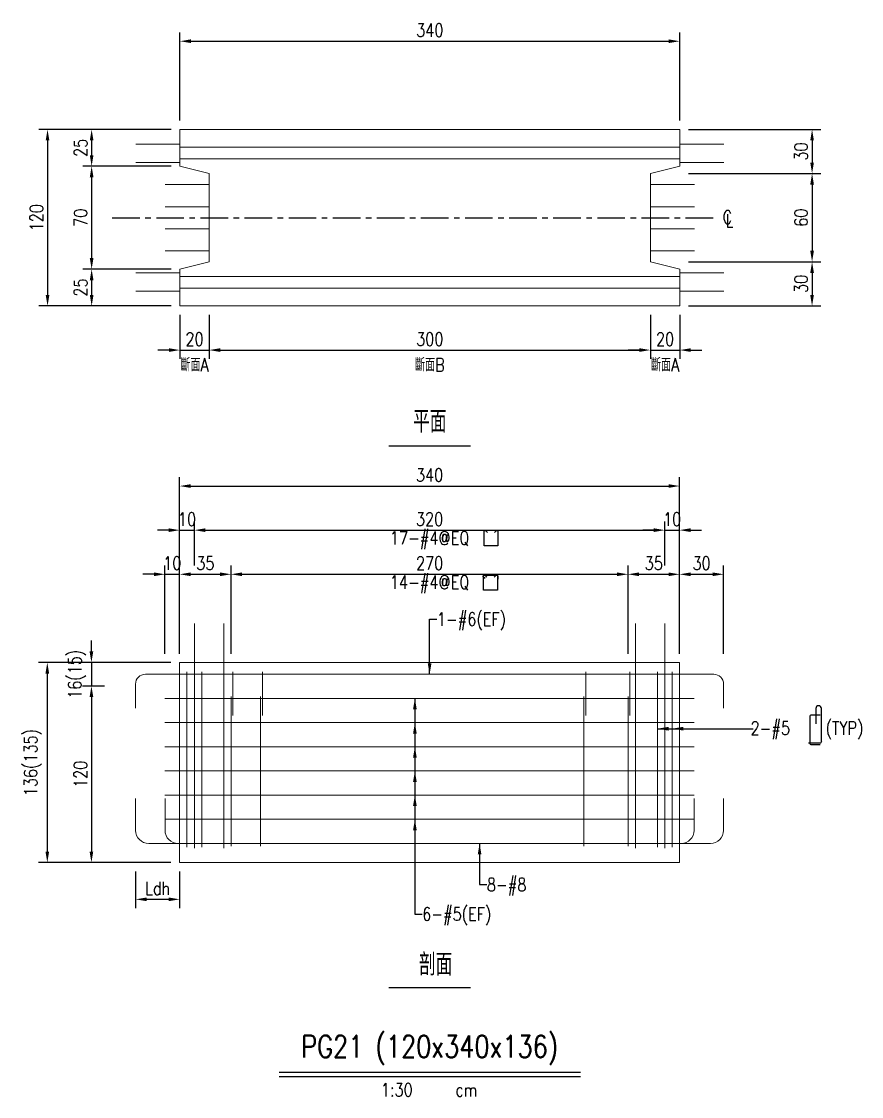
# Model space of a CAD drawing. Extents: x -4754 to 10419, y -19960 to 3841.
# Drawn here: x -543 to 28, y 1833 to 2564 of the extents above; entities that cross this region are included whole.
import ezdxf
from ezdxf.enums import TextEntityAlignment as Align

# ---------------------------------------------------------------- set-up
doc = ezdxf.new("R2010")
doc.units = 0
doc.header["$LTSCALE"] = 3
doc.linetypes.add('CENTER', pattern=[2, 1.25, -0.25, 0.25, -0.25])
doc.layers.get('0').update_dxf_attribs({"linetype": 'CONTINUOUS'})
doc.layers.add('HB_0', color=7, linetype='CONTINUOUS', transparency=0.5)
for name, color, linetype in [('HB_DIM', 1, 'CONTINUOUS'), ('HB_TXT_CTEXT', 2, 'CONTINUOUS'), ('鋼筋', 3, 'CONTINUOUS')]:
    doc.layers.add(name, color=color, linetype=linetype)
doc.styles.get("Standard").update_dxf_attribs({"font": 'ROMANS.shx', "width": 0.8, "bigfont": 'LCHINA.shx'})
doc.dimstyles.new('30', dxfattribs={"dimscale": 3, "dimtxt": 3, "dimasz": 2.5, "dimexe": 2, "dimexo": 2, "dimgap": 1, "dimtad": 1, "dimdsep": 46, "dimtxsty": 'Standard', "dimcen": 0, "dimclrd": 256, "dimclre": 256, "dimclrt": 2, "dimadec": 0, "dimazin": 0, "dimtfac": 1, "dimtix": 1, "dimtmove": 2, "dimatfit": 3, "dimfxl": 1, "dimtolj": 1, "dimtzin": 0, "dimarcsym": 0})

# ---------------------------------------------------------------- blocks, each defined once
blk = doc.blocks.new('beam_Topview')
at = {"layer": 'HB_TXT_CTEXT', "color": 4, "linetype": 'Continuous'}
blk.add_line((-27.76, 0), (27.76, 0), dxfattribs=at)
at = {"layer": 'HB_TXT_CTEXT', "color": 4, "linetype": 'Continuous', "width": 0.8}
blk.add_text('平面', height=15, rotation=360, dxfattribs=at).set_placement((0, 16.5), align=Align.MIDDLE)
blk = doc.blocks.new('beam_title')
at = {"layer": 'HB_TXT_CTEXT', "color": 3, "linetype": 'Continuous'}
blk.add_line((-102.52, 3), (102.52, 3), dxfattribs=at)
at = {"layer": 'HB_TXT_CTEXT', "color": 1, "linetype": 'Continuous'}
blk.add_line((-102.52, 0), (102.52, 0), dxfattribs=at)
at = {"color": 3, "linetype": 'Continuous', "width": 0.8}
blk.add_attdef('A', text='', height=15, dxfattribs=at).set_placement((0, 19.49), align=Align.MIDDLE)
at = {"color": 2, "linetype": 'Continuous', "width": 0.8}
for tag, p in [('1:30', (-22.44, -9)), ('CM', (24.84, -9))]:
    blk.add_attdef(tag, text='', height=9, dxfattribs=at).set_placement(p, align=Align.MIDDLE)
blk = doc.blocks.new('*D68')
at = {"layer": 'HB_DIM', "linetype": 'Continuous', "lineweight": -2}
for p, q in [((-435.28, 2496.95), (-435.28, 2556.95)), ((-427.78, 2550.95), (-102.78, 2550.95)), ((-95.28, 2496.95), (-95.28, 2556.95))]:
    blk.add_line(p, q, dxfattribs=at)
at = {"layer": 'HB_DIM'}
for points in [[(-427.78, 2552.2), (-427.78, 2549.7), (-435.28, 2550.95)], [(-102.78, 2549.7), (-102.78, 2552.2), (-95.28, 2550.95)]]:
    blk.add_solid(points, dxfattribs=at)
at = {"layer": 'HB_DIM', "color": 2, "linetype": 'Continuous', "insert": (-265.28, 2558.45), "char_height": 9, "attachment_point": 5, "rotation": 0}
blk.add_mtext('\\A1;340', dxfattribs=at)
blk = doc.blocks.new('*D69')
at = {"layer": 'HB_DIM', "linetype": 'Continuous', "lineweight": -2}
for p, q in [((-435.28, 2364.95), (-435.28, 2334.95)), ((-415.28, 2364.95), (-415.28, 2334.95)), ((-442.78, 2340.95), (-450.28, 2340.95)), ((-435.28, 2340.95), (-415.28, 2340.95)), ((-407.78, 2340.95), (-400.28, 2340.95))]:
    blk.add_line(p, q, dxfattribs=at)
at = {"layer": 'HB_DIM'}
for points in [[(-442.78, 2339.7), (-442.78, 2342.2), (-435.28, 2340.95)], [(-407.78, 2342.2), (-407.78, 2339.7), (-415.28, 2340.95)]]:
    blk.add_solid(points, dxfattribs=at)
at = {"layer": 'HB_DIM', "color": 2, "linetype": 'Continuous', "insert": (-425.28, 2348.45), "char_height": 9, "attachment_point": 5, "rotation": 0}
blk.add_mtext('\\A1;20', dxfattribs=at)
blk = doc.blocks.new('*D70')
at = {"layer": 'HB_DIM', "linetype": 'Continuous', "lineweight": -2}
for p, q in [((-415.28, 2364.95), (-415.28, 2334.95)), ((-115.28, 2364.95), (-115.28, 2334.95)), ((-407.78, 2340.95), (-122.78, 2340.95))]:
    blk.add_line(p, q, dxfattribs=at)
at = {"layer": 'HB_DIM'}
for points in [[(-407.78, 2342.2), (-407.78, 2339.7), (-415.28, 2340.95)], [(-122.78, 2339.7), (-122.78, 2342.2), (-115.28, 2340.95)]]:
    blk.add_solid(points, dxfattribs=at)
at = {"layer": 'HB_DIM', "color": 2, "linetype": 'Continuous', "insert": (-265.28, 2348.45), "char_height": 9, "attachment_point": 5, "rotation": 0}
blk.add_mtext('\\A1;300', dxfattribs=at)
blk = doc.blocks.new('*D71')
at = {"layer": 'HB_DIM', "linetype": 'Continuous', "lineweight": -2}
for p, q in [((-115.28, 2364.95), (-115.28, 2334.95)), ((-95.28, 2364.95), (-95.28, 2334.95)), ((-122.78, 2340.95), (-130.28, 2340.95)), ((-115.28, 2340.95), (-95.28, 2340.95)), ((-87.78, 2340.95), (-80.28, 2340.95))]:
    blk.add_line(p, q, dxfattribs=at)
at = {"layer": 'HB_DIM'}
for points in [[(-122.78, 2339.7), (-122.78, 2342.2), (-115.28, 2340.95)], [(-87.78, 2342.2), (-87.78, 2339.7), (-95.28, 2340.95)]]:
    blk.add_solid(points, dxfattribs=at)
at = {"layer": 'HB_DIM', "color": 2, "linetype": 'Continuous', "insert": (-105.28, 2348.45), "char_height": 9, "attachment_point": 5, "rotation": 0}
blk.add_mtext('\\A1;20', dxfattribs=at)
blk = doc.blocks.new('*D72')
at = {"layer": 'HB_DIM', "linetype": 'Continuous', "lineweight": -2}
for p, q in [((-441.28, 2490.95), (-531.28, 2490.95)), ((-525.28, 2483.45), (-525.28, 2378.45)), ((-441.28, 2370.95), (-531.28, 2370.95))]:
    blk.add_line(p, q, dxfattribs=at)
at = {"layer": 'HB_DIM'}
for points in [[(-524.03, 2483.45), (-526.53, 2483.45), (-525.28, 2490.95)], [(-526.53, 2378.45), (-524.03, 2378.45), (-525.28, 2370.95)]]:
    blk.add_solid(points, dxfattribs=at)
at = {"layer": 'HB_DIM', "color": 2, "linetype": 'Continuous', "insert": (-532.78, 2430.95), "char_height": 9, "attachment_point": 5, "rotation": 90}
blk.add_mtext('\\A1;120', dxfattribs=at)
blk = doc.blocks.new('*D73')
at = {"layer": 'HB_DIM', "linetype": 'Continuous', "lineweight": -2}
for p, q in [((-441.28, 2490.95), (-501.28, 2490.95)), ((-495.28, 2483.45), (-495.28, 2473.45)), ((-441.28, 2465.95), (-501.28, 2465.95))]:
    blk.add_line(p, q, dxfattribs=at)
at = {"layer": 'HB_DIM'}
for points in [[(-494.03, 2483.45), (-496.53, 2483.45), (-495.28, 2490.95)], [(-496.53, 2473.45), (-494.03, 2473.45), (-495.28, 2465.95)]]:
    blk.add_solid(points, dxfattribs=at)
at = {"layer": 'HB_DIM', "color": 2, "linetype": 'Continuous', "insert": (-502.78, 2478.45), "char_height": 9, "attachment_point": 5, "rotation": 90}
blk.add_mtext('\\A1;25', dxfattribs=at)
blk = doc.blocks.new('*D74')
at = {"layer": 'HB_DIM', "linetype": 'Continuous', "lineweight": -2}
for p, q in [((-441.28, 2465.95), (-501.28, 2465.95)), ((-495.28, 2458.45), (-495.28, 2403.45)), ((-441.28, 2395.95), (-501.28, 2395.95))]:
    blk.add_line(p, q, dxfattribs=at)
at = {"layer": 'HB_DIM'}
for points in [[(-494.03, 2458.45), (-496.53, 2458.45), (-495.28, 2465.95)], [(-496.53, 2403.45), (-494.03, 2403.45), (-495.28, 2395.95)]]:
    blk.add_solid(points, dxfattribs=at)
at = {"layer": 'HB_DIM', "color": 2, "linetype": 'Continuous', "insert": (-502.78, 2430.95), "char_height": 9, "attachment_point": 5, "rotation": 90}
blk.add_mtext('\\A1;70', dxfattribs=at)
blk = doc.blocks.new('*D75')
at = {"layer": 'HB_DIM', "linetype": 'Continuous', "lineweight": -2}
for p, q in [((-441.28, 2395.95), (-501.28, 2395.95)), ((-495.28, 2388.45), (-495.28, 2378.45)), ((-441.28, 2370.95), (-501.28, 2370.95))]:
    blk.add_line(p, q, dxfattribs=at)
at = {"layer": 'HB_DIM'}
for points in [[(-494.03, 2388.45), (-496.53, 2388.45), (-495.28, 2395.95)], [(-496.53, 2378.45), (-494.03, 2378.45), (-495.28, 2370.95)]]:
    blk.add_solid(points, dxfattribs=at)
at = {"layer": 'HB_DIM', "color": 2, "linetype": 'Continuous', "insert": (-502.78, 2383.45), "char_height": 9, "attachment_point": 5, "rotation": 90}
blk.add_mtext('\\A1;25', dxfattribs=at)
blk = doc.blocks.new('*D76')
at = {"layer": 'HB_DIM', "linetype": 'Continuous', "lineweight": -2}
for p, q in [((-89.28, 2490.95), (0.72, 2490.95)), ((-5.28, 2483.45), (-5.28, 2468.45)), ((-89.28, 2460.95), (0.72, 2460.95))]:
    blk.add_line(p, q, dxfattribs=at)
at = {"layer": 'HB_DIM'}
for points in [[(-4.03, 2483.45), (-6.53, 2483.45), (-5.28, 2490.95)], [(-6.53, 2468.45), (-4.03, 2468.45), (-5.28, 2460.95)]]:
    blk.add_solid(points, dxfattribs=at)
at = {"layer": 'HB_DIM', "color": 2, "linetype": 'Continuous', "insert": (-12.78, 2475.95), "char_height": 9, "attachment_point": 5, "rotation": 90}
blk.add_mtext('\\A1;30', dxfattribs=at)
blk = doc.blocks.new('*D77')
at = {"layer": 'HB_DIM', "linetype": 'Continuous', "lineweight": -2}
for p, q in [((-89.28, 2460.95), (0.72, 2460.95)), ((-5.28, 2453.45), (-5.28, 2408.45)), ((-89.28, 2400.95), (0.72, 2400.95))]:
    blk.add_line(p, q, dxfattribs=at)
at = {"layer": 'HB_DIM'}
for points in [[(-4.03, 2453.45), (-6.53, 2453.45), (-5.28, 2460.95)], [(-6.53, 2408.45), (-4.03, 2408.45), (-5.28, 2400.95)]]:
    blk.add_solid(points, dxfattribs=at)
at = {"layer": 'HB_DIM', "color": 2, "linetype": 'Continuous', "insert": (-12.78, 2430.95), "char_height": 9, "attachment_point": 5, "rotation": 90}
blk.add_mtext('\\A1;60', dxfattribs=at)
blk = doc.blocks.new('*D78')
at = {"layer": 'HB_DIM', "linetype": 'Continuous', "lineweight": -2}
for p, q in [((-89.28, 2400.95), (0.72, 2400.95)), ((-5.28, 2393.45), (-5.28, 2378.45)), ((-89.28, 2370.95), (0.72, 2370.95))]:
    blk.add_line(p, q, dxfattribs=at)
at = {"layer": 'HB_DIM'}
for points in [[(-4.03, 2393.45), (-6.53, 2393.45), (-5.28, 2400.95)], [(-6.53, 2378.45), (-4.03, 2378.45), (-5.28, 2370.95)]]:
    blk.add_solid(points, dxfattribs=at)
at = {"layer": 'HB_DIM', "color": 2, "linetype": 'Continuous', "insert": (-12.78, 2385.95), "char_height": 9, "attachment_point": 5, "rotation": 90}
blk.add_mtext('\\A1;30', dxfattribs=at)
blk = doc.blocks.new('cl')
at = {"layer": 'HB_TXT_CTEXT', "linetype": 'Continuous', "width": 0.8}
for s, p in [('C', (-0.18, 0.11)), ('L', (0.23, -0.56))]:
    blk.add_text(s, height=2.5, dxfattribs=at).set_placement(p, align=Align.MIDDLE)
blk = doc.blocks.new('beam_SectionSide')
at = {"layer": 'HB_TXT_CTEXT', "color": 4, "linetype": 'Continuous'}
blk.add_line((-27.76, 0), (27.76, 0), dxfattribs=at)
at = {"layer": 'HB_TXT_CTEXT', "color": 4, "linetype": 'Continuous', "width": 0.8}
blk.add_text(' 剖面', height=15, rotation=360, dxfattribs=at).set_placement((0, 16.5), align=Align.MIDDLE)
blk = doc.blocks.new('rebar_arrowD')
at = {"color": 1, "linetype": 'Continuous'}
blk.add_solid([(-1.25, -7.5), (0, 0), (1.25, -7.5)], dxfattribs=at)
blk = doc.blocks.new('*D280')
at = {"layer": 'HB_DIM', "linetype": 'Continuous', "lineweight": -2}
for p, q in [((-465.36, 1986.51), (-465.36, 1961.51)), ((-435.43, 1986.51), (-435.43, 1961.51)), ((-457.86, 1967.51), (-442.93, 1967.51))]:
    blk.add_line(p, q, dxfattribs=at)
at = {"layer": 'HB_DIM'}
for points in [[(-457.86, 1968.76), (-457.86, 1966.26), (-465.36, 1967.51)], [(-442.93, 1966.26), (-442.93, 1968.76), (-435.43, 1967.51)]]:
    blk.add_solid(points, dxfattribs=at)
at = {"layer": 'HB_DIM', "color": 2, "linetype": 'Continuous', "insert": (-450.4, 1975.01), "char_height": 9, "attachment_point": 5, "rotation": 0}
blk.add_mtext('\\A1;Ldh', dxfattribs=at)
blk = doc.blocks.new('rebar_arrowU')
at = {"color": 1, "linetype": 'Continuous'}
blk.add_solid([(-1.25, -7.5), (0, 0), (1.25, -7.5)], dxfattribs=at)
blk = doc.blocks.new('rebar_arrowL')
at = {"color": 1, "linetype": 'Continuous', "extrusion": (0, 0, -1)}
blk.add_solid([(-7.5, 1.25), (0, 0), (-7.5, -1.25)], dxfattribs=at)
blk = doc.blocks.new('rebar_2Tie_180_90')
at = {"layer": 'HB_TXT_CTEXT', "linetype": 'Continuous'}
for points in [[(46.52, -8.69), (46.52, 13.68, 1), (42.68, 13.68), (42.68, 3.28)], [(45.67, 9.28), (39.8, 9.28, 0.414214), (38.6, 8.08), (38.6, -9.57)], [(46.52, -8.69, -0.414214), (45.32, -9.89), (37.81, -9.89)], [(38.6, -9.57, 0.414214), (39.8, -10.77), (45.67, -10.77)]]:
    blk.add_lwpolyline(points, format="xyb", dxfattribs=at)
at = {"color": 2, "linetype": 'Continuous', "width": 0.8}
for tag, p in [('2-D16', (-1.67, 0.43)), ('(TYP)', (49.39, 0.45))]:
    blk.add_attdef(tag, text='', height=9, dxfattribs=at).set_placement(p, align=Align.MIDDLE_LEFT)
blk = doc.blocks.new('*D281')
at = {"layer": 'HB_DIM', "linetype": 'Continuous', "lineweight": -2}
for p, q in [((-435.43, 2134.51), (-435.43, 2254.51)), ((-95.43, 2134.51), (-95.43, 2254.51)), ((-427.93, 2248.51), (-102.93, 2248.51))]:
    blk.add_line(p, q, dxfattribs=at)
at = {"layer": 'HB_DIM'}
for points in [[(-427.93, 2249.76), (-427.93, 2247.26), (-435.43, 2248.51)], [(-102.93, 2247.26), (-102.93, 2249.76), (-95.43, 2248.51)]]:
    blk.add_solid(points, dxfattribs=at)
at = {"layer": 'HB_DIM', "color": 2, "linetype": 'Continuous', "insert": (-265.43, 2256.01), "char_height": 9, "attachment_point": 5, "rotation": 0}
blk.add_mtext('\\A1;340', dxfattribs=at)
blk = doc.blocks.new('*D282')
at = {"layer": 'HB_DIM', "linetype": 'Continuous', "lineweight": -2}
for p, q in [((-435.43, 2194.51), (-435.43, 2224.51)), ((-425.43, 2194.51), (-425.43, 2224.51)), ((-442.93, 2218.51), (-450.43, 2218.51)), ((-435.43, 2218.51), (-425.43, 2218.51)), ((-417.93, 2218.51), (-410.43, 2218.51))]:
    blk.add_line(p, q, dxfattribs=at)
at = {"layer": 'HB_DIM'}
for points in [[(-442.93, 2217.26), (-442.93, 2219.76), (-435.43, 2218.51)], [(-417.93, 2219.76), (-417.93, 2217.26), (-425.43, 2218.51)]]:
    blk.add_solid(points, dxfattribs=at)
at = {"layer": 'HB_DIM', "color": 2, "linetype": 'Continuous', "insert": (-430.43, 2226.01), "char_height": 9, "attachment_point": 5, "rotation": 0}
blk.add_mtext('\\A1;10', dxfattribs=at)
blk = doc.blocks.new('*D283')
at = {"layer": 'HB_DIM', "linetype": 'Continuous', "lineweight": -2}
for p, q in [((-425.43, 2194.51), (-425.43, 2224.51)), ((-105.43, 2194.51), (-105.43, 2224.51)), ((-417.93, 2218.51), (-112.93, 2218.51))]:
    blk.add_line(p, q, dxfattribs=at)
at = {"layer": 'HB_DIM'}
for points in [[(-417.93, 2219.76), (-417.93, 2217.26), (-425.43, 2218.51)], [(-112.93, 2217.26), (-112.93, 2219.76), (-105.43, 2218.51)]]:
    blk.add_solid(points, dxfattribs=at)
at = {"layer": 'HB_DIM', "color": 2, "linetype": 'Continuous', "insert": (-265.43, 2226.01), "char_height": 9, "attachment_point": 5, "rotation": 0}
blk.add_mtext('\\A1;320', dxfattribs=at)
blk = doc.blocks.new('*D284')
at = {"layer": 'HB_DIM', "linetype": 'Continuous', "lineweight": -2}
for p, q in [((-105.43, 2194.51), (-105.43, 2224.51)), ((-95.43, 2194.51), (-95.43, 2224.51)), ((-112.93, 2218.51), (-120.43, 2218.51)), ((-105.43, 2218.51), (-95.43, 2218.51)), ((-87.93, 2218.51), (-80.43, 2218.51))]:
    blk.add_line(p, q, dxfattribs=at)
at = {"layer": 'HB_DIM'}
for points in [[(-112.93, 2217.26), (-112.93, 2219.76), (-105.43, 2218.51)], [(-87.93, 2219.76), (-87.93, 2217.26), (-95.43, 2218.51)]]:
    blk.add_solid(points, dxfattribs=at)
at = {"layer": 'HB_DIM', "color": 2, "linetype": 'Continuous', "insert": (-100.43, 2226.01), "char_height": 9, "attachment_point": 5, "rotation": 0}
blk.add_mtext('\\A1;10', dxfattribs=at)
blk = doc.blocks.new('*D285')
at = {"layer": 'HB_DIM', "linetype": 'Continuous', "lineweight": -2}
for p, q in [((-445.43, 2134.51), (-445.43, 2194.51)), ((-435.43, 2134.51), (-435.43, 2194.51)), ((-452.93, 2188.51), (-460.43, 2188.51)), ((-445.43, 2188.51), (-435.43, 2188.51)), ((-427.93, 2188.51), (-420.43, 2188.51))]:
    blk.add_line(p, q, dxfattribs=at)
at = {"layer": 'HB_DIM'}
for points in [[(-452.93, 2187.26), (-452.93, 2189.76), (-445.43, 2188.51)], [(-427.93, 2189.76), (-427.93, 2187.26), (-435.43, 2188.51)]]:
    blk.add_solid(points, dxfattribs=at)
at = {"layer": 'HB_DIM', "color": 2, "linetype": 'Continuous', "insert": (-440.43, 2196.01), "char_height": 9, "attachment_point": 5, "rotation": 0}
blk.add_mtext('\\A1;10', dxfattribs=at)
blk = doc.blocks.new('*D286')
at = {"layer": 'HB_DIM', "linetype": 'Continuous', "lineweight": -2}
for p, q in [((-435.43, 2134.51), (-435.43, 2194.51)), ((-400.43, 2134.51), (-400.43, 2194.51)), ((-427.93, 2188.51), (-407.93, 2188.51))]:
    blk.add_line(p, q, dxfattribs=at)
at = {"layer": 'HB_DIM'}
for points in [[(-427.93, 2189.76), (-427.93, 2187.26), (-435.43, 2188.51)], [(-407.93, 2187.26), (-407.93, 2189.76), (-400.43, 2188.51)]]:
    blk.add_solid(points, dxfattribs=at)
at = {"layer": 'HB_DIM', "color": 2, "linetype": 'Continuous', "insert": (-417.93, 2196.01), "char_height": 9, "attachment_point": 5, "rotation": 0}
blk.add_mtext('\\A1;35', dxfattribs=at)
blk = doc.blocks.new('*D287')
at = {"layer": 'HB_DIM', "linetype": 'Continuous', "lineweight": -2}
for p, q in [((-400.43, 2134.51), (-400.43, 2194.51)), ((-130.43, 2134.51), (-130.43, 2194.51)), ((-392.93, 2188.51), (-137.93, 2188.51))]:
    blk.add_line(p, q, dxfattribs=at)
at = {"layer": 'HB_DIM'}
for points in [[(-392.93, 2189.76), (-392.93, 2187.26), (-400.43, 2188.51)], [(-137.93, 2187.26), (-137.93, 2189.76), (-130.43, 2188.51)]]:
    blk.add_solid(points, dxfattribs=at)
at = {"layer": 'HB_DIM', "color": 2, "linetype": 'Continuous', "insert": (-265.43, 2196.01), "char_height": 9, "attachment_point": 5, "rotation": 0}
blk.add_mtext('\\A1;270', dxfattribs=at)
blk = doc.blocks.new('*D288')
at = {"layer": 'HB_DIM', "linetype": 'Continuous', "lineweight": -2}
for p, q in [((-130.43, 2134.51), (-130.43, 2194.51)), ((-95.43, 2134.51), (-95.43, 2194.51)), ((-122.93, 2188.51), (-102.93, 2188.51))]:
    blk.add_line(p, q, dxfattribs=at)
at = {"layer": 'HB_DIM'}
for points in [[(-122.93, 2189.76), (-122.93, 2187.26), (-130.43, 2188.51)], [(-102.93, 2187.26), (-102.93, 2189.76), (-95.43, 2188.51)]]:
    blk.add_solid(points, dxfattribs=at)
at = {"layer": 'HB_DIM', "color": 2, "linetype": 'Continuous', "insert": (-112.93, 2196.01), "char_height": 9, "attachment_point": 5, "rotation": 0}
blk.add_mtext('\\A1;35', dxfattribs=at)
blk = doc.blocks.new('*D289')
at = {"layer": 'HB_DIM', "linetype": 'Continuous', "lineweight": -2}
for p, q in [((-95.43, 2134.51), (-95.43, 2194.51)), ((-65.43, 2134.51), (-65.43, 2194.51)), ((-87.93, 2188.51), (-72.93, 2188.51))]:
    blk.add_line(p, q, dxfattribs=at)
at = {"layer": 'HB_DIM'}
for points in [[(-87.93, 2189.76), (-87.93, 2187.26), (-95.43, 2188.51)], [(-72.93, 2187.26), (-72.93, 2189.76), (-65.43, 2188.51)]]:
    blk.add_solid(points, dxfattribs=at)
at = {"layer": 'HB_DIM', "color": 2, "linetype": 'Continuous', "insert": (-80.43, 2196.01), "char_height": 9, "attachment_point": 5, "rotation": 0}
blk.add_mtext('\\A1;30', dxfattribs=at)
blk = doc.blocks.new('*D290')
at = {"layer": 'HB_DIM', "linetype": 'Continuous', "lineweight": -2}
for p, q in [((-441.43, 2128.51), (-531.43, 2128.51)), ((-525.43, 2121.01), (-525.43, 2000.01)), ((-441.43, 1992.51), (-531.43, 1992.51))]:
    blk.add_line(p, q, dxfattribs=at)
at = {"layer": 'HB_DIM'}
for points in [[(-524.18, 2121.01), (-526.68, 2121.01), (-525.43, 2128.51)], [(-526.68, 2000.01), (-524.18, 2000.01), (-525.43, 1992.51)]]:
    blk.add_solid(points, dxfattribs=at)
at = {"layer": 'HB_DIM', "color": 2, "linetype": 'Continuous', "insert": (-535.28, 2060.51), "char_height": 9, "attachment_point": 5, "rotation": 90}
blk.add_mtext('\\A1;136(135)', dxfattribs=at)
blk = doc.blocks.new('*D291')
at = {"layer": 'HB_DIM', "linetype": 'Continuous', "lineweight": -2}
for p, q in [((-495.43, 2136.01), (-495.43, 2143.51)), ((-441.43, 2128.51), (-501.43, 2128.51)), ((-495.43, 2128.51), (-495.43, 2112.51)), ((-486.43, 2112.51), (-501.43, 2112.51)), ((-495.43, 2105.01), (-495.43, 2097.51))]:
    blk.add_line(p, q, dxfattribs=at)
at = {"layer": 'HB_DIM'}
for points in [[(-496.68, 2136.01), (-494.18, 2136.01), (-495.43, 2128.51)], [(-494.18, 2105.01), (-496.68, 2105.01), (-495.43, 2112.51)]]:
    blk.add_solid(points, dxfattribs=at)
at = {"layer": 'HB_DIM', "color": 2, "linetype": 'Continuous', "insert": (-505.28, 2120.51), "char_height": 9, "attachment_point": 5, "rotation": 90}
blk.add_mtext('\\A1;16(15)', dxfattribs=at)
blk = doc.blocks.new('*D292')
at = {"layer": 'HB_DIM', "linetype": 'Continuous', "lineweight": -2}
for p, q in [((-486.43, 2112.51), (-501.43, 2112.51)), ((-495.43, 2105.01), (-495.43, 2000.01)), ((-441.43, 1992.51), (-501.43, 1992.51))]:
    blk.add_line(p, q, dxfattribs=at)
at = {"layer": 'HB_DIM'}
for points in [[(-494.18, 2105.01), (-496.68, 2105.01), (-495.43, 2112.51)], [(-496.68, 2000.01), (-494.18, 2000.01), (-495.43, 1992.51)]]:
    blk.add_solid(points, dxfattribs=at)
at = {"layer": 'HB_DIM', "color": 2, "linetype": 'Continuous', "insert": (-502.93, 2052.51), "char_height": 9, "attachment_point": 5, "rotation": 90}
blk.add_mtext('\\A1;120', dxfattribs=at)
blk = doc.blocks.new('dim_rebar_HoopU')
at = {"linetype": 'Continuous'}
blk.add_lwpolyline([(44.17, 4.47), (45.41, 5.71, -0.668179), (46.47, 5.27), (46.47, -4.68), (37.02, -4.68), (37.02, 5.27, -0.668179), (38.09, 5.71), (39.33, 4.47)], format="xyb", dxfattribs=at)
at = {"linetype": 'Continuous', "width": 0.8}
blk.add_attdef('25-D13@EQ', text='', height=9, dxfattribs=at).set_placement((0, 0), align=Align.MIDDLE)
blk = doc.blocks.new('dim_rebar_HoopUwithTie')
at = {"linetype": 'Continuous'}
for points in [[(37.71, 3.13), (36.52, 4.32, -0.668179), (36.95, 5.34), (45.82, 5.34, -0.414214), (46.42, 4.74), (46.42, 2.79)], [(43.88, 4.04), (45.07, 5.23, -0.668179), (46.09, 4.81), (46.09, -4.89), (36.68, -4.89), (36.68, 4.81, -0.668179), (37.71, 5.23), (38.89, 4.04)]]:
    blk.add_lwpolyline(points, format="xyb", dxfattribs=at)
at = {"linetype": 'Continuous', "width": 0.8}
blk.add_attdef('22-D13@EQ', text='', height=9, dxfattribs=at).set_placement((0, 0), align=Align.MIDDLE)

msp = doc.modelspace()

# ---------------------------------------------------------------- linework, layer by layer
at = {"layer": 'HB_0', "lineweight": 5}
for p, q in [((-415.277, 2490.95, 135), (-435.277, 2490.95, 135)), ((-435.277, 2490.95, 135), (-435.277, 2478.95, 135)), ((-115.277, 2490.95, 135), (-415.277, 2490.95, 135)), ((-95.277, 2490.95, 135), (-115.277, 2490.95, 135)), ((-95.277, 2478.95, 135), (-95.277, 2490.95, 135)), ((-415.277, 2478.95, 135), (-435.277, 2478.95, 135)), ((-435.277, 2478.95, 135), (-435.277, 2470.95, 120)), ((-435.277, 2478.95, 135), (-415.277, 2478.95, 135)), ((-115.277, 2478.95, 135), (-415.277, 2478.95, 135)), ((-415.277, 2478.95, 135), (-115.277, 2478.95, 135)), ((-95.277, 2478.95, 135), (-115.277, 2478.95, 135)), ((-115.277, 2478.95, 135), (-95.277, 2478.95, 135)), ((-95.277, 2470.95, 120), (-95.277, 2478.95, 135)), ((-415.277, 2470.95, 120), (-435.277, 2470.95, 120)), ((-435.277, 2470.95, 120), (-435.277, 2465.95, 120)), ((-435.277, 2470.95, 120), (-415.277, 2470.95, 120)), ((-415.277, 2470.95, 120), (-115.277, 2470.95, 120)), ((-115.277, 2470.95, 120), (-415.277, 2470.95, 120)), ((-95.277, 2470.95, 120), (-115.277, 2470.95, 120)), ((-115.277, 2470.95, 120), (-95.277, 2470.95, 120)), ((-95.277, 2465.95, 120), (-95.277, 2470.95, 120)), ((-435.277, 2465.95, 120), (-415.277, 2460.95, 120)), ((-115.277, 2460.95, 120), (-95.277, 2465.95, 120)), ((-415.277, 2460.95, 120), (-415.277, 2400.95, 120)), ((-115.277, 2400.95, 120), (-115.277, 2460.95, 120)), ((-415.277, 2400.95, 120), (-435.277, 2395.95, 120)), ((-95.277, 2395.95, 120), (-115.277, 2400.95, 120)), ((-435.277, 2395.95, 120), (-435.277, 2390.95, 120)), ((-435.277, 2390.95, 120), (-415.277, 2390.95, 120)), ((-415.277, 2390.95, 120), (-435.277, 2390.95, 120)), ((-435.277, 2390.95, 120), (-435.277, 2382.95, 136)), ((-115.277, 2390.95, 120), (-415.277, 2390.95, 120)), ((-415.277, 2390.95, 120), (-115.277, 2390.95, 120)), ((-115.277, 2390.95, 120), (-95.277, 2390.95, 120)), ((-95.277, 2390.95, 120), (-115.277, 2390.95, 120)), ((-95.277, 2390.95, 120), (-95.277, 2395.95, 120)), ((-95.277, 2382.95, 136), (-95.277, 2390.95, 120)), ((-435.277, 2382.95, 136), (-415.277, 2382.95, 136)), ((-415.277, 2382.95, 136), (-435.277, 2382.95, 136)), ((-435.277, 2382.95, 136), (-435.277, 2370.95, 136)), ((-115.277, 2382.95, 136), (-415.277, 2382.95, 136)), ((-415.277, 2382.95, 136), (-115.277, 2382.95, 136)), ((-115.277, 2382.95, 136), (-95.277, 2382.95, 136)), ((-95.277, 2382.95, 136), (-115.277, 2382.95, 136)), ((-95.277, 2370.95, 136), (-95.277, 2382.95, 136)), ((-435.277, 2370.95, 136), (-415.277, 2370.95, 136)), ((-415.277, 2370.95, 136), (-115.277, 2370.95, 136)), ((-115.277, 2370.95, 136), (-95.277, 2370.95, 136)), ((-435.427, 2128.507), (-415.427, 2128.507)), ((-435.427, 2112.507, -8), (-435.427, 2128.507)), ((-435.427, 1992.507, -108), (-435.427, 2127.507, -108)), ((-415.427, 2128.507), (-115.427, 2128.507)), ((-115.427, 2128.507), (-95.427, 2128.507)), ((-95.427, 2128.507), (-95.427, 2112.507, -8)), ((-95.427, 2127.507, -108), (-95.427, 1992.507, -108)), ((-435.427, 1992.507, -13), (-435.427, 2112.507, -13)), ((-95.427, 2112.507, -13), (-95.427, 1992.507, -13)), ((-415.427, 1992.507, -108), (-435.427, 1992.507, -108)), ((-415.427, 1992.507, -18), (-435.427, 1992.507, -13)), ((-115.427, 1992.507, -108), (-415.427, 1992.507, -108)), ((-95.427, 1992.507, -108), (-115.427, 1992.507, -108)), ((-95.427, 1992.507, -13), (-115.427, 1992.507, -18))]:
    msp.add_line(p, q, dxfattribs=at)
at = {"layer": 'HB_0', "color": 1, "linetype": 'CENTER', "ltscale": 5}
msp.add_lwpolyline([(-481.277, 2430.95), (-72.277, 2430.95)], dxfattribs=at)
at = {"layer": 'HB_TXT_CTEXT', "color": 1, "linetype": 'Continuous'}
for points in [[(-265.427, 2120.507), (-265.427, 2128.007), (-265.427, 2158.007), (-260.427, 2158.007)], [(-275.427, 2104.079), (-275.427, 2021.936), (-275.427, 1957.507), (-270.427, 1957.507)], [(-110.427, 2083.507), (-100.427, 2083.507), (-45.427, 2083.507)], [(-231.427, 2005.507), (-231.427, 1992.507), (-231.427, 1977.507), (-226.427, 1977.507)]]:
    msp.add_lwpolyline(points, dxfattribs=at)
at = {"layer": '鋼筋', "lineweight": 5}
for p, q in [((-465.214, 2480.95, 13), (-435.277, 2480.95, 13)), ((-65.34, 2480.95, 21.89), (-95.277, 2480.95, 21.89)), ((-465.214, 2468.45, 13), (-435.277, 2468.45, 13)), ((-65.34, 2468.45, 21.89), (-95.277, 2468.45, 21.89)), ((-445.214, 2453.45, 13), (-415.277, 2453.45, 13)), ((-85.34, 2453.45, 21.89), (-115.277, 2453.45, 21.89)), ((-445.214, 2438.45, 13), (-415.277, 2438.45, 13)), ((-85.34, 2438.45, 21.89), (-115.277, 2438.45, 21.89)), ((-445.214, 2423.45, 13), (-415.277, 2423.45, 13)), ((-85.34, 2423.45, 21.89), (-115.277, 2423.45, 21.89)), ((-445.214, 2408.45, 13), (-415.277, 2408.45, 13)), ((-85.34, 2408.45, 21.89), (-115.277, 2408.45, 21.89)), ((-465.214, 2393.45, 13), (-435.277, 2393.45, 13)), ((-65.34, 2393.45, 21.89), (-95.277, 2393.45, 21.89)), ((-465.214, 2380.95, 13), (-435.277, 2380.95, 13)), ((-65.34, 2380.95, 21.89), (-95.277, 2380.95, 21.89)), ((-425.427, 2144.142, -81.055), (-425.427, 2151.762, -81.055)), ((-425.427, 2151.762, -87.405), (-425.427, 2005.507, -87.405)), ((-425.427, 2005.507, -8.595), (-425.427, 2151.762, -8.595)), ((-425.427, 2151.762, -14.945), (-425.427, 2144.142, -14.945)), ((-405.427, 2144.142, -81.055), (-405.427, 2151.762, -81.055)), ((-405.427, 2151.762, -87.405), (-405.427, 2005.507, -87.405)), ((-405.427, 2005.507, -8.595), (-405.427, 2151.762, -8.595)), ((-405.427, 2151.762, -14.945), (-405.427, 2144.142, -14.945)), ((-125.427, 2144.142, -81.055), (-125.427, 2151.762, -81.055)), ((-125.427, 2151.762, -87.405), (-125.427, 2005.507, -87.405)), ((-125.427, 2005.507, -8.595), (-125.427, 2151.762, -8.595)), ((-125.427, 2151.762, -14.945), (-125.427, 2144.142, -14.945)), ((-105.427, 2144.142, -81.055), (-105.427, 2151.762, -81.055)), ((-105.427, 2151.762, -87.405), (-105.427, 2005.507, -87.405)), ((-105.427, 2005.507, -8.595), (-105.427, 2151.762, -8.595)), ((-105.427, 2151.762, -14.945), (-105.427, 2144.142, -14.945)), ((-458.742, 2120.507, -98), (-72.112, 2120.507, -98)), ((-465.427, 2097.587, -98), (-465.427, 2113.822, -98)), ((-430.427, 2007.02, -102.13), (-430.427, 2118.282, -102.13)), ((-430.427, 2118.282, -94.18), (-430.427, 2092.27, -94.18)), ((-420.427, 2007.02, -102.13), (-420.427, 2118.282, -102.13)), ((-420.427, 2118.282, -94.18), (-420.427, 2092.27, -94.18)), ((-399.157, 2092.51, -94.83), (-399.157, 2118.922, -94.83)), ((-399.157, 2118.922, -101.18), (-399.157, 2092.51, -101.18)), ((-379.157, 2092.51, -94.83), (-379.157, 2118.922, -94.83)), ((-379.157, 2118.922, -101.18), (-379.157, 2092.51, -101.18)), ((-159.157, 2092.51, -94.83), (-159.157, 2118.922, -94.83)), ((-159.157, 2118.922, -101.18), (-159.157, 2092.51, -101.18)), ((-129.157, 2092.51, -94.83), (-129.157, 2118.922, -94.83)), ((-129.157, 2118.922, -101.18), (-129.157, 2092.51, -101.18)), ((-110.427, 2007.02, -102.13), (-110.427, 2118.282, -102.13)), ((-110.427, 2118.282, -94.18), (-110.427, 2092.27, -94.18)), ((-100.427, 2007.02, -102.13), (-100.427, 2118.282, -102.13)), ((-100.427, 2118.282, -94.18), (-100.427, 2092.27, -94.18)), ((-65.427, 2113.822, -98), (-65.427, 2097.587, -98)), ((-445.427, 2104.079, -98), (-85.427, 2104.079, -98)), ((-400.427, 2094.714, -93.555), (-400.427, 2102.334, -93.555)), ((-400.427, 2102.334, -99.905), (-400.427, 2006.777, -99.905)), ((-400.427, 2006.777, 3.905), (-400.427, 2102.334, 3.905)), ((-400.427, 2102.334, -2.445), (-400.427, 2094.714, -2.445)), ((-380.427, 2094.714, -93.555), (-380.427, 2102.334, -93.555)), ((-380.427, 2102.334, -99.905), (-380.427, 2006.777, -99.905)), ((-380.427, 2006.777, 3.905), (-380.427, 2102.334, 3.905)), ((-380.427, 2102.334, -2.445), (-380.427, 2094.714, -2.445)), ((-160.427, 2094.714, -93.555), (-160.427, 2102.334, -93.555)), ((-160.427, 2102.334, -99.905), (-160.427, 2006.777, -99.905)), ((-160.427, 2006.777, 3.905), (-160.427, 2102.334, 3.905)), ((-160.427, 2102.334, -2.445), (-160.427, 2094.714, -2.445)), ((-130.427, 2094.714, -93.555), (-130.427, 2102.334, -93.555)), ((-130.427, 2102.334, -99.905), (-130.427, 2006.777, -99.905)), ((-130.427, 2006.777, 3.905), (-130.427, 2102.334, 3.905)), ((-130.427, 2102.334, -2.445), (-130.427, 2094.714, -2.445)), ((-445.427, 2087.65, -98), (-85.427, 2087.65, -98)), ((-445.427, 2071.222, -98), (-85.427, 2071.222, -98)), ((-445.427, 2054.793, -98), (-85.427, 2054.793, -98)), ((-465.364, 2035.987, -98), (-465.364, 2014.397, -98)), ((-465.364, 2035.987, -85.5), (-465.364, 2014.397, -85.5)), ((-445.427, 2038.364, -98), (-85.427, 2038.364, -98)), ((-445.364, 2035.987, -70.5), (-445.364, 2014.397, -70.5)), ((-445.364, 2035.987, -55.5), (-445.364, 2014.397, -55.5)), ((-85.49, 2014.397, -70.5), (-85.49, 2035.987, -70.5)), ((-85.49, 2014.397, -55.5), (-85.49, 2035.987, -55.5)), ((-65.49, 2014.397, -98), (-65.49, 2035.987, -98)), ((-65.49, 2014.397, -85.5), (-65.49, 2035.987, -85.5)), ((-445.427, 2021.936, -98), (-85.427, 2021.936, -98)), ((-456.474, 2005.507, -98), (-74.38, 2005.507, -98)), ((-456.474, 2005.507, -85.5), (-74.38, 2005.507, -85.5)), ((-436.474, 2005.507, -70.5), (-94.38, 2005.507, -70.5)), ((-436.474, 2005.507, -55.5), (-94.38, 2005.507, -55.5)), ((-430.427, 2003.045, -88.615), (-430.427, 2003.045, -98.155)), ((-420.427, 2003.045, -88.615), (-420.427, 2003.045, -98.155)), ((-400.427, 2003.602, -96.73), (-400.427, 2003.602, 0.73)), ((-380.427, 2003.602, -96.73), (-380.427, 2003.602, 0.73)), ((-160.427, 2003.602, -96.73), (-160.427, 2003.602, 0.73)), ((-130.427, 2003.602, -96.73), (-130.427, 2003.602, 0.73)), ((-110.427, 2003.045, -88.615), (-110.427, 2003.045, -98.155)), ((-100.427, 2003.045, -88.615), (-100.427, 2003.045, -98.155)), ((-425.427, 2002.332, -84.23), (-425.427, 2002.332, -11.77)), ((-405.427, 2002.332, -84.23), (-405.427, 2002.332, -11.77)), ((-125.427, 2002.332, -84.23), (-125.427, 2002.332, -11.77)), ((-105.427, 2002.332, -84.23), (-105.427, 2002.332, -11.77))]:
    msp.add_line(p, q, dxfattribs=at)
at = {"layer": '鋼筋', "lineweight": 5, "extrusion": (-1, 2.44929e-16, 0)}
for centre, start, end in [((-2151.762, -84.23, 425.427), 90, 270), ((-2151.762, -11.77, 425.427), 90, 270), ((-2151.762, -84.23, 405.427), 90, 270), ((-2151.762, -11.77, 405.427), 90, 270), ((-2151.762, -84.23, 125.427), 90, 270), ((-2151.762, -11.77, 125.427), 90, 270), ((-2151.762, -84.23, 105.427), 90, 270), ((-2151.762, -11.77, 105.427), 90, 270), ((-2118.922, -98.005, 399.157), 90, 270), ((-2118.922, -98.005, 379.157), 90, 270), ((-2118.922, -98.005, 159.157), 90, 270), ((-2118.922, -98.005, 129.157), 90, 270), ((-2102.334, -96.73, 400.427), 90, 270), ((-2102.334, 0.73, 400.427), 90, 270), ((-2102.334, -96.73, 380.427), 90, 270), ((-2102.334, 0.73, 380.427), 90, 270), ((-2102.334, -96.73, 160.427), 90, 270), ((-2102.334, 0.73, 160.427), 90, 270), ((-2102.334, -96.73, 130.427), 90, 270), ((-2102.334, 0.73, 130.427), 90, 270), ((-2005.507, -84.23, 425.427), 270, 0), ((-2005.507, -11.77, 425.427), 0, 90), ((-2005.507, -84.23, 405.427), 270, 0), ((-2005.507, -11.77, 405.427), 0, 90), ((-2006.777, -96.73, 400.427), 270, 0), ((-2006.777, 0.73, 400.427), 0, 90), ((-2006.777, -96.73, 380.427), 270, 0), ((-2006.777, 0.73, 380.427), 0, 90), ((-2006.777, -96.73, 160.427), 270, 0), ((-2006.777, 0.73, 160.427), 0, 90), ((-2006.777, -96.73, 130.427), 270, 0), ((-2006.777, 0.73, 130.427), 0, 90), ((-2005.507, -84.23, 125.427), 270, 0), ((-2005.507, -11.77, 125.427), 0, 90), ((-2005.507, -84.23, 105.427), 270, 0), ((-2005.507, -11.77, 105.427), 0, 90)]:
    msp.add_arc(centre, 3.175, start, end, dxfattribs=at)
at = {"layer": '鋼筋', "lineweight": 5, "extrusion": (0, 0, -1)}
for centre, start, end in [((458.742, 2113.822, 98), 0, 90), ((72.112, 2113.822, 98), 90, 180)]:
    msp.add_arc(centre, 6.685, start, end, dxfattribs=at)
at = {"layer": '鋼筋', "lineweight": 5, "extrusion": (1, -2.44929e-16, 1.22465e-16)}
for centre, start, end in [((2118.282, -98.155, -430.427), 270, 90), ((2118.282, -98.155, -420.427), 270, 90), ((2118.282, -98.155, -110.427), 270, 90), ((2118.282, -98.155, -100.427), 270, 90), ((2007.02, -98.155, -430.427), 180, 270), ((2007.02, -98.155, -420.427), 180, 270), ((2007.02, -98.155, -110.427), 180, 270), ((2007.02, -98.155, -100.427), 180, 270)]:
    msp.add_arc(centre, 3.975, start, end, dxfattribs=at)
at = {"layer": '鋼筋', "lineweight": 5}
for centre, start, end in [((-456.474, 2014.397, -98), 180, 270), ((-456.474, 2014.397, -85.5), 180, 270), ((-436.474, 2014.397, -70.5), 180, 270), ((-436.474, 2014.397, -55.5), 180, 270), ((-94.38, 2014.397, -70.5), 270, 0), ((-94.38, 2014.397, -55.5), 270, 0), ((-74.38, 2014.397, -98), 270, 0), ((-74.38, 2014.397, -85.5), 270, 0)]:
    msp.add_arc(centre, 8.89, start, end, dxfattribs=at)

# ---------------------------------------------------------------- block references
at = {"layer": 'HB_0', "linetype": 'Continuous', "xscale": 3.6, "yscale": 3.6, "zscale": 3.6}
msp.add_blockref('cl', (-62.277, 2430.95, 136), dxfattribs=at)
at = {"layer": 'HB_TXT_CTEXT', "color": 0, "linetype": 'Continuous', "rotation": 360}
for name, p in [('beam_Topview', (-265.277, 2275.95)), ('beam_SectionSide', (-265.427, 1907.507))]:
    msp.add_blockref(name, p, dxfattribs=at)
at = {"layer": 'HB_TXT_CTEXT', "linetype": 'Continuous'}
for name, p, values in [('dim_rebar_HoopU', (-265.427, 2212.507, -108), {'25-D13@EQ': '17-#4@EQ'}), ('dim_rebar_HoopUwithTie', (-265.427, 2182.507, -108), {'22-D13@EQ': '14-#4@EQ'}), ('rebar_2Tie_180_90', (-45.427, 2083.507, -88.615), {'2-D16': '2-#5', '(TYP)': '(TYP)'})]:
    msp.add_blockref(name, p, dxfattribs=at).add_auto_attribs(values)
at = {"layer": 'HB_TXT_CTEXT', "linetype": 'Continuous', "rotation": 180}
msp.add_blockref('rebar_arrowD', (-265.427, 2120.507, -98), dxfattribs=at)
at = {"layer": 'HB_TXT_CTEXT', "linetype": 'Continuous'}
for name, p in [('rebar_arrowU', (-275.427, 2104.079, -98)), ('rebar_arrowU', (-275.427, 2087.65, -98)), ('rebar_arrowL', (-110.427, 2083.507, -88.615)), ('rebar_arrowL', (-100.427, 2083.507, -88.615)), ('rebar_arrowU', (-275.427, 2071.222, -98)), ('rebar_arrowU', (-275.427, 2054.793, -98)), ('rebar_arrowU', (-275.427, 2038.364, -98)), ('rebar_arrowU', (-275.427, 2021.936, -98)), ('rebar_arrowU', (-231.427, 2005.507))]:
    msp.add_blockref(name, p, dxfattribs=at)
at = {"layer": 'HB_TXT_CTEXT', "color": 0, "linetype": 'Continuous', "rotation": 360}
msp.add_blockref('beam_title', (-265.277, 1846.95), dxfattribs=at).add_auto_attribs({'A': 'PG21 (120x340x136)', '1:30': '1:30', 'CM': 'cm'})

# ---------------------------------------------------------------- texts
at = {"layer": 'HB_TXT_CTEXT', "linetype": 'Continuous', "width": 0.8}
for s, p in [('斷面A', (-425.277, 2330.95)), ('斷面B', (-265.277, 2330.95)), ('斷面A', (-105.277, 2330.95))]:
    msp.add_text(s, height=9, dxfattribs=at).set_placement(p, align=Align.MIDDLE_CENTER)
for s, p in [('1-#6(EF)', (-260.427, 2158.007, -98)), ('8-#8', (-226.427, 1977.507)), ('6-#5(EF)', (-270.427, 1957.507, -98))]:
    msp.add_text(s, height=9, dxfattribs=at).set_placement(p, align=Align.MIDDLE_LEFT)

# ---------------------------------------------------------------- dimensions: what is measured, and where the dimension line sits
at = {"layer": 'HB_DIM', "linetype": 'Continuous'}
for base, p1, p2, angle, override, picture, middle in [((-95.277, 2550.95), (-435.277, 2490.95, 120), (-95.277, 2490.95, 120), 0, {"dimpost": '<>'}, '*D68', (-265.277, 2558.45)), ((-525.277, 2370.95), (-435.277, 2490.95, 120), (-435.277, 2370.95, 120), 90, {"dimtad": 4, "dimpost": '<>'}, '*D72', (-532.777, 2430.95)), ((-495.277, 2465.95), (-435.277, 2490.95, 120), (-435.277, 2465.95, 120), 90, {"dimtad": 4, "dimpost": '<>'}, '*D73', (-502.777, 2478.45)), ((-5.277, 2460.95), (-95.277, 2490.95, 120), (-95.277, 2460.95, 120), 90, {"dimtad": 4, "dimpost": '<>'}, '*D76', (-12.777, 2475.95)), ((-495.277, 2395.95), (-435.277, 2465.95, 120), (-435.277, 2395.95, 120), 90, {"dimtad": 4, "dimpost": '<>'}, '*D74', (-502.777, 2430.95)), ((-5.277, 2400.95), (-95.277, 2460.95, 120), (-95.277, 2400.95, 120), 90, {"dimtad": 4, "dimpost": '<>'}, '*D77', (-12.777, 2430.95)), ((-5.277, 2370.95), (-95.277, 2400.95, 120), (-95.277, 2370.95, 120), 90, {"dimtad": 4, "dimpost": '<>'}, '*D78', (-12.777, 2385.95)), ((-495.277, 2370.95), (-435.277, 2395.95, 120), (-435.277, 2370.95, 120), 90, {"dimtad": 4, "dimpost": '<>'}, '*D75', (-502.777, 2383.45)), ((-415.277, 2340.95), (-435.277, 2370.95, 120), (-415.277, 2370.95, 120), 0, {"dimpost": '<>'}, '*D69', (-425.277, 2348.45)), ((-115.277, 2340.95), (-415.277, 2370.95, 120), (-115.277, 2370.95, 120), 0, {"dimpost": '<>'}, '*D70', (-265.277, 2348.45)), ((-95.277, 2340.95), (-115.277, 2370.95, 120), (-95.277, 2370.95, 120), 0, {"dimpost": '<>'}, '*D71', (-105.277, 2348.45)), ((-95.427, 2248.507), (-435.427, 2128.507, -108), (-95.427, 2128.507, -108), 0, {"dimpost": '<>'}, '*D281', (-265.427, 2256.007)), ((-425.427, 2218.507), (-435.427, 2188.507, -108), (-425.427, 2188.507, -108), 0, {"dimpost": '<>'}, '*D282', (-430.427, 2226.007)), ((-105.427, 2218.507), (-425.427, 2188.507, -108), (-105.427, 2188.507, -108), 0, {"dimpost": '<>'}, '*D283', (-265.427, 2226.007)), ((-95.427, 2218.507), (-105.427, 2188.507, -108), (-95.427, 2188.507, -108), 0, {"dimpost": '<>'}, '*D284', (-100.427, 2226.007)), ((-435.427, 2188.507), (-445.427, 2128.507, -108), (-435.427, 2128.507, -108), 0, {"dimpost": '<>'}, '*D285', (-440.427, 2196.007)), ((-400.427, 2188.507), (-435.427, 2128.507, -108), (-400.427, 2128.507, -108), 0, {"dimpost": '<>'}, '*D286', (-417.927, 2196.007)), ((-130.427, 2188.507), (-400.427, 2128.507, -108), (-130.427, 2128.507, -108), 0, {"dimpost": '<>'}, '*D287', (-265.427, 2196.007)), ((-95.427, 2188.507), (-130.427, 2128.507, -108), (-95.427, 2128.507, -108), 0, {"dimpost": '<>'}, '*D288', (-112.927, 2196.007)), ((-65.427, 2188.507), (-95.427, 2128.507, -108), (-65.427, 2128.507, -108), 0, {"dimpost": '<>'}, '*D289', (-80.427, 2196.007)), ((-495.427, 1992.507), (-480.427, 2112.507, -108), (-435.427, 1992.507, -108), 90, {"dimtad": 4, "dimpost": '<>'}, '*D292', (-502.927, 2052.507))]:
    dim = msp.add_linear_dim(base=base, p1=p1, p2=p2, angle=angle, dimstyle='30', override=override, dxfattribs=at)
    dim.commit()
    dim.dimension.update_dxf_attribs({"geometry": picture, "text_midpoint": middle})
for base, p1, p2, angle, text, override, picture, middle in [((-495.427, 2112.507), (-435.427, 2128.507, -108), (-480.427, 2112.507, -108), 90, '<>(15)', {"dimtad": 4, "dimpost": '<>'}, '*D291', (-505.284, 2120.507)), ((-525.427, 1992.507), (-435.427, 2128.507, -108), (-435.427, 1992.507, -108), 90, '<>(135)', {"dimtad": 4, "dimpost": '<>'}, '*D290', (-535.284, 2060.507)), ((-435.427, 1967.507), (-465.364, 1992.507, -98), (-435.427, 1992.507, -108), 0, 'Ldh', {"dimpost": '<>'}, '*D280', (-450.395, 1975.007))]:
    dim = msp.add_linear_dim(base=base, p1=p1, p2=p2, angle=angle, text=text, dimstyle='30', override=override, dxfattribs=at)
    dim.commit()
    dim.dimension.update_dxf_attribs({"geometry": picture, "text_midpoint": middle})

doc.saveas('drawing.dxf')
